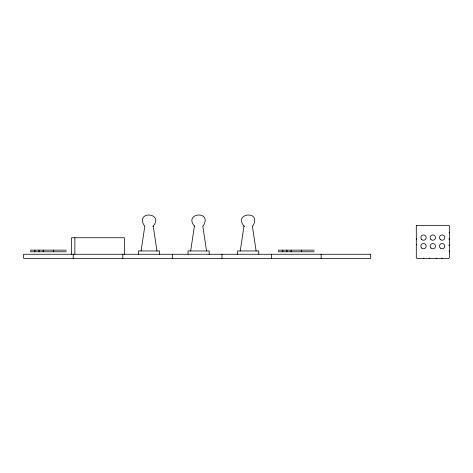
<?xml version="1.0" encoding="UTF-8"?>
<svg xmlns="http://www.w3.org/2000/svg" width="473" height="473" viewBox="0 0 473 473"><rect width="100%" height="100%" fill="white"/><g stroke="black" fill="none" stroke-linecap="round" stroke-linejoin="round"><path stroke-width="0.71" d="M141.096 250.962L144.85 225.946M190.672 250.962L194.427 225.946M240.249 250.962L244.003 225.946M203.278 225.887C212.897 209.959 182.548 212.72 194.846 226.591M252.86 225.887C262.474 209.959 232.125 212.72 244.423 226.591M416.299 244.86L416.63 244.529M423.554 258.394L423.879 258.069M449.019 232.929L449.35 232.598M449.019 239.776L449.35 239.444M436.124 258.394L436.455 258.069M449.019 245.499L449.35 245.168M152.791 226.591C165.089 212.72 134.74 209.959 144.354 225.887M66.309 250.134L30.775 250.134L30.775 251.784L66.309 251.784M314.196 250.134L278.662 250.134L278.662 251.784L314.196 251.784M449.019 238.244L449.35 238.575M449.019 245.091L449.35 245.422M449.019 250.814L449.35 251.145M441.764 258.069L442.095 258.394M416.299 238.883L416.63 239.214M429.194 258.069L429.525 258.394M252.363 225.946L256.118 250.962M202.787 225.946L206.541 250.962M153.211 225.946L156.959 250.962M321.114 254.267L321.114 258.394M301.348 250.134L301.348 251.784M291.061 250.134L291.061 251.784M286.928 250.134L286.928 251.784M282.795 250.134L282.795 251.784M271.537 254.267L271.537 258.394M258.761 254.267L258.761 250.962L237.606 250.962L237.606 254.267M221.961 254.267L221.961 258.394M209.184 254.267L209.184 250.962L188.029 250.962L188.029 254.267M172.385 254.267L172.385 258.394M159.608 254.267L159.608 250.962L138.453 250.962L138.453 254.267M124.458 254.267L124.458 237.742L71.577 237.742L71.577 254.267M122.803 254.267L122.803 258.394M74.882 237.742L74.882 254.267M73.226 254.267L73.226 258.394M53.461 250.134L53.461 251.784M43.173 250.134L43.173 251.784M39.04 250.134L39.04 251.784M34.907 250.134L34.907 251.784M416.861 225.343L416.299 225.911L416.299 257.832L416.861 258.394L448.788 258.394L449.35 257.832L449.35 225.911L448.788 225.343L416.861 225.343M370.69 254.267L23.65 254.267L23.65 258.394L370.69 258.394L370.69 254.267M421.638 239.474A2.655 2.655 0 0 0 426.078 238.28A2.655 2.655 0 0 0 422.827 235.028A2.655 2.655 0 0 0 421.638 239.474M430.944 239.474A2.655 2.655 0 0 0 435.391 238.28A2.655 2.655 0 0 0 432.139 235.028A2.655 2.655 0 0 0 430.944 239.474M421.638 248.029A2.655 2.655 0 0 0 426.078 246.835A2.655 2.655 0 0 0 422.827 243.583A2.655 2.655 0 0 0 421.638 248.029M430.944 248.029A2.655 2.655 0 0 0 435.391 246.835A2.655 2.655 0 0 0 432.139 243.583A2.655 2.655 0 0 0 430.944 248.029M440.257 248.029A2.655 2.655 0 0 0 444.703 246.835A2.655 2.655 0 0 0 441.445 243.583A2.655 2.655 0 0 0 440.257 248.029M440.257 239.474A2.655 2.655 0 0 0 444.703 238.28A2.655 2.655 0 0 0 441.445 235.028A2.655 2.655 0 0 0 440.257 239.474"/></g></svg>
